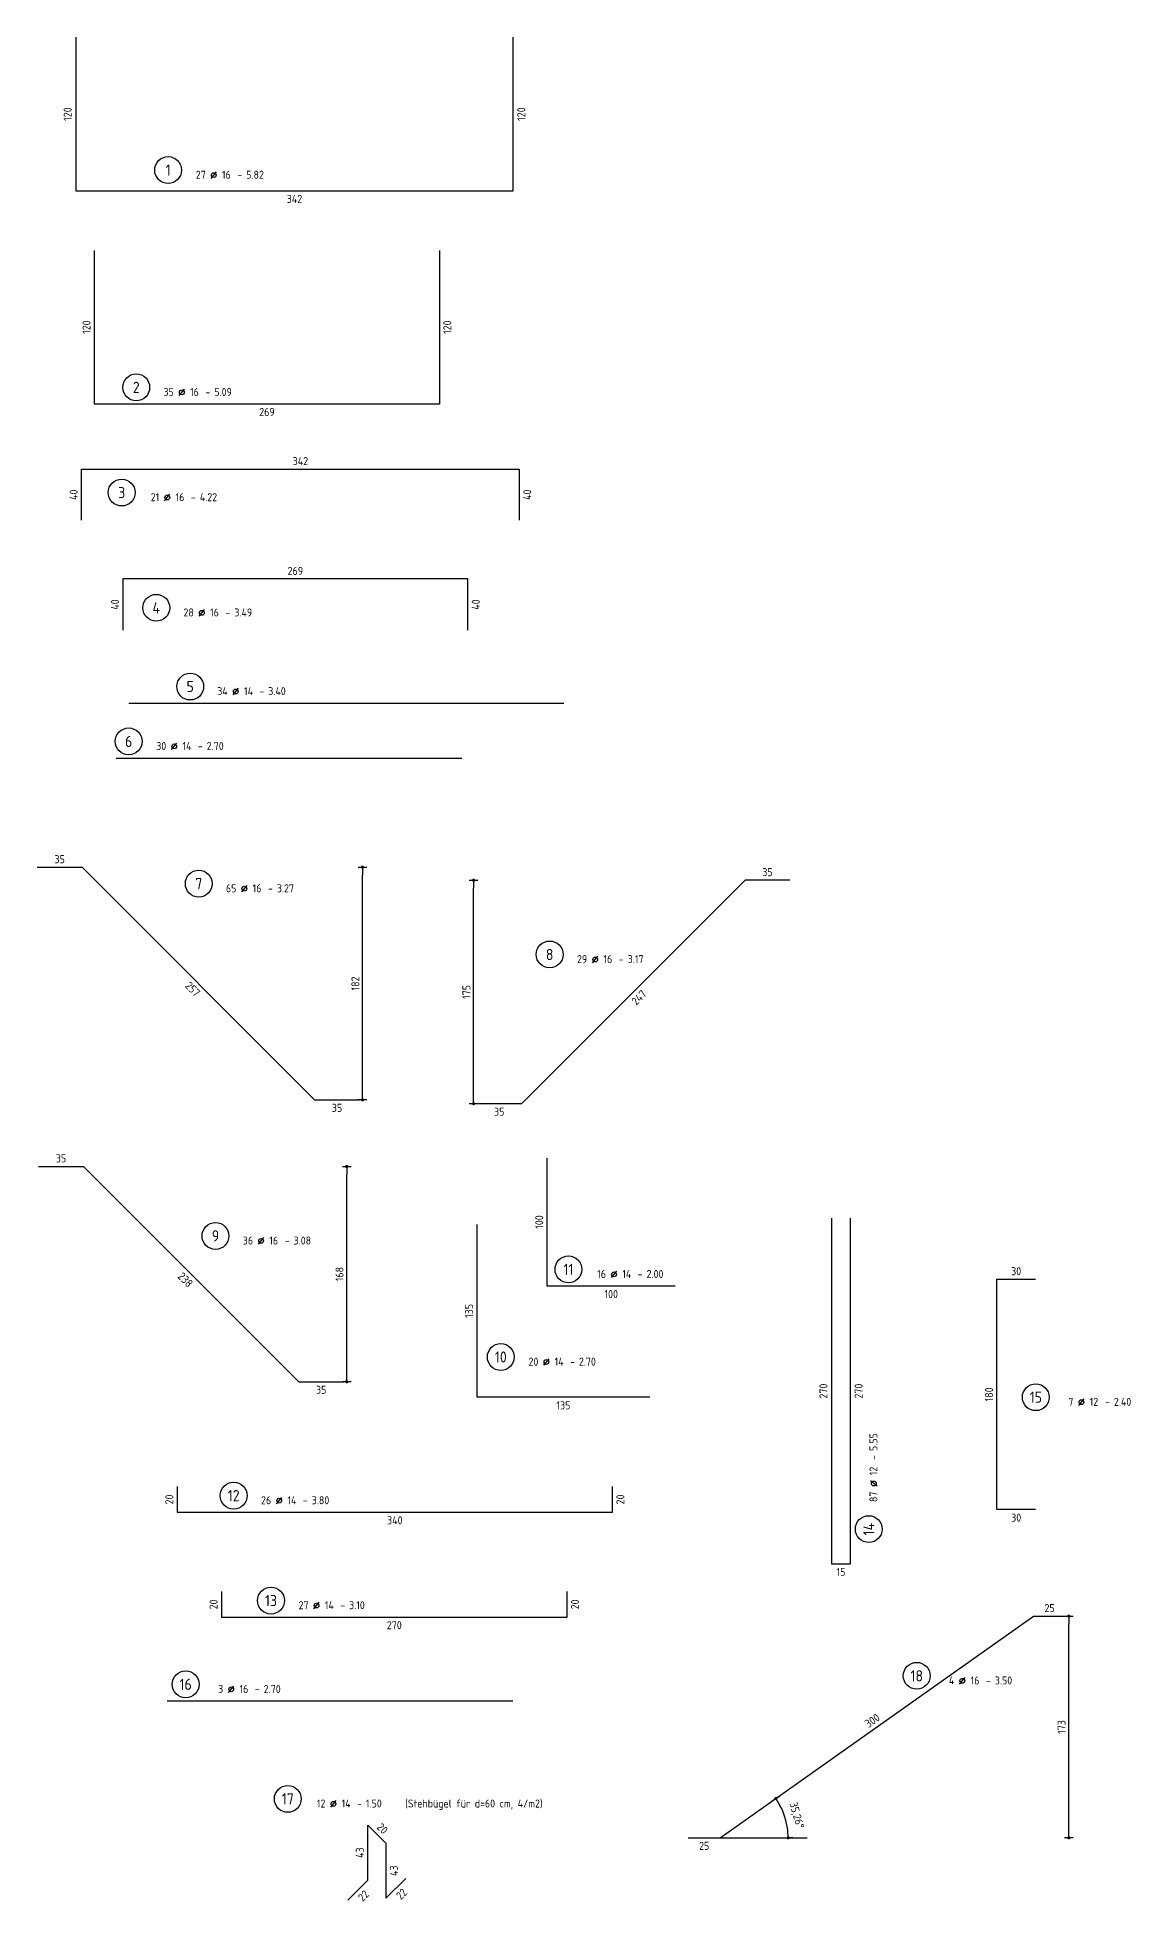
# Model space of a CAD drawing. Extents: x 0 to 42.8, y -1.8 to 41.7.
# Drawn here: x 34.23 to 42.77, y 4.78 to 19.34 of the extents above; entities that cross this region are included whole.
import ezdxf
from ezdxf.enums import TextEntityAlignment as Align

# ---------------------------------------------------------------- set-up
doc = ezdxf.new("R2010")
doc.units = 0
doc.header["$LTSCALE"] = 0.25
doc.linetypes.add('AUSGEZOGEN', pattern=[1000.01, 1000, 0.01])
doc.layers.add('MASSE', color=7, linetype='Continuous')
doc.layers.add('RND', color=7, linetype='Continuous')
doc.layers.add('NOPLOT', color=7, linetype='Continuous', plot=False)
doc.styles.add('txt', font='isocp.shx')
doc.dimstyles.new('DOT_I', dxfattribs={"dimscale": 0.25, "dimtxt": 0.25, "dimasz": 0.25, "dimexe": 0.1, "dimexo": 0.3, "dimgap": 0.1, "dimtad": 1, "dimdec": 3, "dimzin": 3, "dimtxsty": 'txt', "dimblk": 'DOT', "dimblk1": 'DOT', "dimblk2": 'DOT', "dimsah": 1, "dimcen": 0.1, "dimse1": 1, "dimse2": 1, "dimazin": 0, "dimtfac": 1, "dimtdec": 4, "dimtix": 1, "dimtmove": 2, "dimatfit": 3, "dimfxl": 0, "dimtvp": 1, "dimtolj": 1, "dimtzin": 0, "dimarcsym": 0})

# ---------------------------------------------------------------- blocks, each defined once
blk = doc.blocks.new('RND_AUSZ')
at = {"layer": 'RND', "color": 7, "linetype": 'Continuous'}
blk.add_line((1.341, 0.262), (1.509, 0.466), dxfattribs=at)
at = {"layer": 'RND', "color": 1, "linetype": 'Continuous'}
blk.add_circle((0, 0.52), 0.42, dxfattribs=at)
at = {"layer": 'RND', "color": 7, "linetype": 'Continuous'}
blk.add_circle((1.425, 0.364), 0.075, dxfattribs=at)
at = {"layer": 'RND', "color": 7, "linetype": 'Continuous', "style": 'txt'}
blk.add_text('-', height=0.25, dxfattribs=at).set_placement((2.163, 0.25))
at = {"layer": 'RND', "color": 1, "linetype": 'Continuous', "style": 'txt'}
blk.add_attdef('POS', text='', height=0.35, dxfattribs=at).set_placement((0, 0.52), align=Align.MIDDLE)
at = {"layer": 'RND', "color": 7, "linetype": 'Continuous', "style": 'txt'}
for tag, p in [('WIEOFT', (-0.536, 0.25)), ('STK', (1.174, 0.25))]:
    blk.add_attdef(tag, text='', height=0.25, dxfattribs=at).set_placement(p, align=Align.RIGHT)
for tag, p in [('DS', (1.683, 0.25)), ('LANG', (2.441, 0.25)), ('TEXT', (3.669, 0.25))]:
    blk.add_attdef(tag, p, '', height=0.25, dxfattribs=at)
blk = doc.blocks.new('DOT')
at = {"layer": 'MASSE', "color": 7, "linetype": 'Continuous'}
for p, q in [((0, 0), (-1, 0)), ((0, 0.54), (0, -0.54))]:
    blk.add_line(p, q, dxfattribs=at)
at = {"layer": 'MASSE', "color": 7, "linetype": 'Continuous', "const_width": 0.2}
blk.add_lwpolyline([(-0.1, 0, 1), (0.1, 0, 1)], format="xyb", close=True, dxfattribs=at)
blk = doc.blocks.new('*D13')
at = {"layer": 'Defpoints', "color": 0, "linetype": 'AUSGEZOGEN', "transparency": 16777216}
for p in [(36.771, 12.859), (36.771, 12.859), (36.771, 11.041)]:
    blk.add_point(p, dxfattribs=at)
at = {"layer": 'RND', "color": 0, "linetype": 'AUSGEZOGEN', "lineweight": -2, "transparency": 16777216}
blk.add_line((36.771, 11.104), (36.771, 12.796), dxfattribs=at)
at = {"layer": 'RND', "color": 0, "linetype": 'AUSGEZOGEN', "lineweight": -2, "transparency": 16777216, "xscale": 0.0625, "yscale": 0.0625, "zscale": 0.0625}
for p, rotation in [((36.771, 12.859), 90), ((36.771, 11.041), 270)]:
    blk.add_blockref('DOT', p, dxfattribs=dict(at, rotation=rotation))
at = {"layer": 'RND', "color": 0, "linetype": 'AUSGEZOGEN', "transparency": 16777216, "insert": (36.715, 11.95), "char_height": 0.0625, "attachment_point": 5, "rotation": 90, "style": 'txt'}
blk.add_mtext('\\A1;182', dxfattribs=at)
blk = doc.blocks.new('*D14')
at = {"layer": 'Defpoints', "color": 0, "linetype": 'AUSGEZOGEN', "transparency": 16777216}
for p in [(37.639, 12.757), (37.639, 12.757), (37.639, 11.011)]:
    blk.add_point(p, dxfattribs=at)
at = {"layer": 'RND', "color": 0, "linetype": 'AUSGEZOGEN', "lineweight": -2, "transparency": 16777216}
blk.add_line((37.639, 11.073), (37.639, 12.695), dxfattribs=at)
at = {"layer": 'RND', "color": 0, "linetype": 'AUSGEZOGEN', "lineweight": -2, "transparency": 16777216, "xscale": 0.0625, "yscale": 0.0625, "zscale": 0.0625}
for p, rotation in [((37.639, 12.757), 90), ((37.639, 11.011), 270)]:
    blk.add_blockref('DOT', p, dxfattribs=dict(at, rotation=rotation))
at = {"layer": 'RND', "color": 0, "linetype": 'AUSGEZOGEN', "transparency": 16777216, "insert": (37.583, 11.884), "char_height": 0.0625, "attachment_point": 5, "rotation": 90, "style": 'txt'}
blk.add_mtext('\\A1;175', dxfattribs=at)
blk = doc.blocks.new('*D15')
at = {"layer": 'Defpoints', "color": 0, "linetype": 'AUSGEZOGEN', "transparency": 16777216}
for p in [(36.647, 10.521), (36.647, 10.521), (36.647, 8.839)]:
    blk.add_point(p, dxfattribs=at)
at = {"layer": 'RND', "color": 0, "linetype": 'AUSGEZOGEN', "lineweight": -2, "transparency": 16777216}
blk.add_line((36.647, 8.901), (36.647, 10.459), dxfattribs=at)
at = {"layer": 'RND', "color": 0, "linetype": 'AUSGEZOGEN', "lineweight": -2, "transparency": 16777216, "xscale": 0.0625, "yscale": 0.0625, "zscale": 0.0625}
for p, rotation in [((36.647, 10.521), 90), ((36.647, 8.839), 270)]:
    blk.add_blockref('DOT', p, dxfattribs=dict(at, rotation=rotation))
at = {"layer": 'RND', "color": 0, "linetype": 'AUSGEZOGEN', "transparency": 16777216, "insert": (36.591, 9.68), "char_height": 0.0625, "attachment_point": 5, "rotation": 90, "style": 'txt'}
blk.add_mtext('\\A1;168', dxfattribs=at)
blk = doc.blocks.new('*D28')
at = {"layer": 'Defpoints', "color": 0, "linetype": 'AUSGEZOGEN', "transparency": 16777216}
for p in [(37.639, 12.757), (37.639, 12.757), (37.639, 11.011)]:
    blk.add_point(p, dxfattribs=at)
at = {"layer": 'MASSE', "color": 0, "linetype": 'AUSGEZOGEN', "lineweight": -2, "transparency": 16777216}
blk.add_line((37.639, 11.073), (37.639, 12.695), dxfattribs=at)
at = {"layer": 'MASSE', "color": 0, "linetype": 'AUSGEZOGEN', "lineweight": -2, "transparency": 16777216, "xscale": 0.0625, "yscale": 0.0625, "zscale": 0.0625}
for p, rotation in [((37.639, 12.757), 90), ((37.639, 11.011), 270)]:
    blk.add_blockref('DOT', p, dxfattribs=dict(at, rotation=rotation))
at = {"layer": 'MASSE', "color": 0, "linetype": 'AUSGEZOGEN', "transparency": 16777216, "insert": (37.583, 11.884), "char_height": 0.0625, "attachment_point": 5, "rotation": 90, "style": 'txt'}
blk.add_mtext('\\A1;175', dxfattribs=at)
blk = doc.blocks.new('*D36')
at = {"layer": 'Defpoints', "color": 0, "linetype": 'AUSGEZOGEN', "transparency": 16777216}
for p in [(42.29, 7.008), (42.29, 7.008), (42.29, 5.276)]:
    blk.add_point(p, dxfattribs=at)
at = {"layer": 'RND', "color": 0, "linetype": 'AUSGEZOGEN', "lineweight": -2, "transparency": 16777216}
blk.add_line((42.29, 5.339), (42.29, 6.946), dxfattribs=at)
at = {"layer": 'RND', "color": 0, "linetype": 'AUSGEZOGEN', "lineweight": -2, "transparency": 16777216, "xscale": 0.0625, "yscale": 0.0625, "zscale": 0.0625}
for p, rotation in [((42.29, 7.008), 90), ((42.29, 5.276), 270)]:
    blk.add_blockref('DOT', p, dxfattribs=dict(at, rotation=rotation))
at = {"layer": 'RND', "color": 0, "linetype": 'AUSGEZOGEN', "transparency": 16777216, "insert": (42.234, 6.142), "char_height": 0.0625, "attachment_point": 5, "rotation": 90, "style": 'txt'}
blk.add_mtext('\\A1;173', dxfattribs=at)
blk = doc.blocks.new('*D37')
at = {"layer": 'Defpoints', "color": 0, "linetype": 'AUSGEZOGEN', "transparency": 16777216}
for p in [(42.015, 7.008), (40.053, 5.488), (39.566, 5.276), (39.566, 5.276), (40.245, 5.276)]:
    blk.add_point(p, dxfattribs=at)
at = {"layer": 'MASSE', "color": 0, "linetype": 'AUSGEZOGEN', "lineweight": -2, "transparency": 16777216}
blk.add_arc((39.566, 5.276), 0.531, 6.742, 28.5224, dxfattribs=at)
at = {"layer": 'MASSE', "color": 0, "linetype": 'AUSGEZOGEN', "lineweight": -2, "transparency": 16777216, "xscale": 0.0625, "yscale": 0.0625, "zscale": 0.0625}
for p, rotation in [((40, 5.583), 121.8933864530913), ((40.097, 5.276), 273.371003229664)]:
    blk.add_blockref('DOT', p, dxfattribs=dict(at, rotation=rotation))
at = {"layer": 'MASSE', "color": 0, "linetype": 'AUSGEZOGEN', "transparency": 16777216, "insert": (40.159, 5.45), "char_height": 0.0625, "attachment_point": 5, "rotation": 286.3578, "style": 'txt'}
blk.add_mtext('\\A1;35,26°', dxfattribs=at)

msp = doc.modelspace()

# ---------------------------------------------------------------- linework, layer by layer
at = {"layer": 'NOPLOT', "color": 191, "linetype": 'AUSGEZOGEN'}
msp.add_line((39.5658, 5.2761), (40.2453, 5.2761), dxfattribs=at)
at = {"layer": 'RND', "color": 1, "linetype": 'AUSGEZOGEN'}
for points in [[(34.5291, 19.3418), (34.5291, 18.1418), (37.9493, 18.1418), (37.9493, 19.3418)], [(37.3712, 17.677), (37.3712, 16.477), (34.6762, 16.477), (34.6762, 17.677)], [(34.5751, 15.5684), (34.5751, 15.9684), (37.9953, 15.9684), (37.9953, 15.5684)], [(37.5933, 14.7105), (37.5933, 15.1105), (34.8983, 15.1105), (34.8983, 14.7105)], [(34.9436, 14.14), (38.3436, 14.14)], [(34.8459, 13.7113), (37.5459, 13.7113)], [(34.229, 12.8587), (34.579, 12.8587), (36.3963, 11.0414), (36.7463, 11.0414)], [(40.1104, 12.7575), (39.7604, 12.7575), (38.0138, 11.0109), (37.6638, 11.0109)], [(34.2395, 10.5215), (34.5895, 10.5215), (36.2725, 8.8386), (36.6225, 8.8386)], [(39.2143, 9.5867), (38.2143, 9.5867), (38.2143, 10.5867)], [(39.0158, 8.7173), (37.6658, 8.7173), (37.6658, 10.0673)], [(40.4351, 10.1159), (40.4351, 7.4159), (40.5851, 7.4159), (40.5851, 10.1159)], [(42.029, 7.8401), (41.729, 7.8401), (41.729, 9.6401), (42.029, 9.6401)], [(35.3234, 8.0194), (35.3234, 7.8194), (38.7234, 7.8194), (38.7234, 8.0194)], [(35.669, 7.1996), (35.669, 6.9996), (38.369, 6.9996), (38.369, 7.1996)], [(39.3158, 5.2761), (39.5658, 5.2761), (42.0153, 7.0081), (42.2653, 7.0081)], [(35.2453, 6.3454), (37.9453, 6.3454)], [(36.6564, 4.7898), (36.812, 4.9454), (36.812, 5.3754), (36.9534, 5.234), (36.9534, 4.804), (37.109, 4.9595)]]:
    msp.add_lwpolyline(points, dxfattribs=at)

# ---------------------------------------------------------------- block references
at = {"layer": 'RND', "color": 1, "linetype": 'AUSGEZOGEN', "xscale": 0.25, "yscale": 0.25, "zscale": 0.25}
for p, values in [((35.2518, 18.1742), {'POS': '1', 'STK': '27', 'DS': '16', 'LANG': '5.82'}), ((35.4913, 12.6), {'POS': '7', 'STK': '65', 'DS': '16', 'LANG': '3.27'}), ((37.8515, 8.9023), {'POS': '10', 'STK': '20', 'DS': '14', 'LANG': '2.70'}), ((35.3886, 6.3454), {'POS': '16', 'STK': '3', 'DS': '16', 'LANG': '2.70'}), ((41.1019, 6.4117), {'POS': '18', 'STK': '4', 'DS': '16', 'LANG': '3.50'})]:
    msp.add_blockref('RND_AUSZ', p, dxfattribs=at).add_auto_attribs(values)
at = {"layer": 'RND', "color": 7, "linetype": 'AUSGEZOGEN', "xscale": 0.25, "yscale": 0.25, "zscale": 0.25}
for p, values in [((35.0023, 16.477), {'POS': '2', 'STK': '35', 'DS': '16', 'LANG': '5.09'}), ((34.8889, 15.6554), {'POS': '3', 'STK': '21', 'DS': '16', 'LANG': '4.22'}), ((35.1588, 14.7548), {'POS': '4', 'STK': '28', 'DS': '16', 'LANG': '3.49'}), ((35.4239, 14.14), {'POS': '5', 'STK': '34', 'DS': '14', 'LANG': '3.40'}), ((38.233, 12.0468), {'POS': '8', 'STK': '29', 'DS': '16', 'LANG': '3.17'}), ((35.6218, 9.8482), {'POS': '9', 'STK': '36', 'DS': '16', 'LANG': '3.08'}), ((38.38, 9.5867), {'POS': '11', 'STK': '16', 'DS': '14', 'LANG': '2.00'}), ((42.0325, 8.5883), {'POS': '15', 'STK': '7', 'DS': '12', 'LANG': '2.40'}), ((35.7638, 7.8194), {'POS': '12', 'STK': '26', 'DS': '14', 'LANG': '3.80'}), ((36.187, 5.4504), {'POS': '17', 'STK': '12', 'DS': '14', 'LANG': '1.50', 'TEXT': '(Stehbügel für d=60 cm, 4/m2)'})]:
    msp.add_blockref('RND_AUSZ', p, dxfattribs=at).add_auto_attribs(values)
at = {"layer": 'RND', "color": 102, "linetype": 'AUSGEZOGEN', "xscale": 0.25, "yscale": 0.25, "zscale": 0.25}
for p, values in [((34.9432, 13.7113), {'POS': '6', 'STK': '30', 'DS': '14', 'LANG': '2.70'}), ((36.0556, 6.9996), {'POS': '13', 'STK': '27', 'DS': '14', 'LANG': '3.10'})]:
    msp.add_blockref('RND_AUSZ', p, dxfattribs=at).add_auto_attribs(values)
at = {"layer": 'RND', "color": 102, "linetype": 'AUSGEZOGEN', "xscale": 0.25, "yscale": 0.25, "zscale": 0.25, "rotation": 90}
msp.add_blockref('RND_AUSZ', (40.8573, 7.6875), dxfattribs=at).add_auto_attribs({'POS': '14', 'STK': '87', 'DS': '12', 'LANG': '5.55'})

# ---------------------------------------------------------------- texts
at = {"layer": 'MASSE', "color": 7, "linetype": 'AUSGEZOGEN', "style": 'txt'}
for p in [(39.9354, 12.82), (37.8388, 10.9484)]:
    msp.add_text('35', height=0.063, dxfattribs=at).set_placement(p, align=Align.MIDDLE)
msp.add_text('247', height=0.063, rotation=45, dxfattribs=at).set_placement((38.9313, 11.84), align=Align.MIDDLE)
at = {"layer": 'RND', "color": 7, "linetype": 'AUSGEZOGEN', "style": 'txt'}
for s, height, rotation, p in [('120', 0.063, 90, (34.4666, 18.7418)), ('120', 0.063, 90, (38.0118, 18.7418)), ('120', 0.063, 90, (34.6137, 17.077)), ('120', 0.063, 90, (37.4337, 17.077)), ('342', 0.063, 360, (36.2852, 16.0309)), ('40', 0.063, 90, (34.5126, 15.7684)), ('40', 0.063, 90, (38.0578, 15.7684)), ('40', 0.063, 90, (34.8358, 14.9105)), ('40', 0.063, 90, (37.6558, 14.9105)), ('35', 0.063, 360, (34.404, 12.9212)), ('257', 0.063, 315, (35.4435, 11.9058)), ('35', 0.063, 360, (34.4145, 10.584)), ('100', 0.063, 90, (38.1518, 10.0867)), ('238', 0.063, 315, (35.3868, 9.6358)), ('135', 0.063, 90, (37.6033, 9.3923)), ('270', 0.063, 90, (40.3726, 8.7659)), ('270', 0.063, 90, (40.6476, 8.7659)), ('180', 0.063, 90, (41.6665, 8.7401)), ('20', 0.063, 90, (35.2609, 7.9194)), ('20', 0.063, 90, (38.7859, 7.9194)), ('20', 0.063, 90, (35.6065, 7.0996)), ('20', 0.063, 90, (38.4315, 7.0996)), ('300', 0.063, 35.26439, (40.7544, 6.1931)), ('20', 0.0625, 315, (36.9269, 5.3489)), ('43', 0.0625, 90, (36.7495, 5.1604)), ('43', 0.0625, 90, (37.0159, 5.019)), ('22', 0.0625, 45, (36.7784, 4.8234)), ('22', 0.0625, 45, (37.0754, 4.8375))]:
    msp.add_text(s, height=height, rotation=rotation, dxfattribs=at).set_placement(p, align=Align.MIDDLE)
for s, p in [('342', (36.2392, 18.0793)), ('269', (36.0237, 16.4145)), ('269', (36.2458, 15.173)), ('35', (36.5713, 10.9789)), ('30', (41.879, 9.7026)), ('100', (38.7143, 9.5242)), ('35', (36.4475, 8.7761)), ('135', (38.3408, 8.6548)), ('340', (37.0234, 7.7569)), ('30', (41.879, 7.7776)), ('15', (40.5101, 7.3534)), ('25', (42.1403, 7.0706)), ('270', (37.019, 6.9371)), ('25', (39.4408, 5.2136))]:
    msp.add_text(s, height=0.063, dxfattribs=at).set_placement(p, align=Align.MIDDLE)

# ---------------------------------------------------------------- dimensions: what is measured, and where the dimension line sits
at = {"layer": 'MASSE', "color": 7, "linetype": 'AUSGEZOGEN'}
dim = msp.add_linear_dim(base=(37.6388, 12.7575), p1=(37.6388, 11.0109), p2=(37.6388, 12.7575), angle=90, dimstyle='DOT_I', override={"dimscale": 0.25, "dimdec": 0, "dimlfac": 100}, dxfattribs=at)
dim.commit()
dim.dimension.update_dxf_attribs({"geometry": '*D28', "text_midpoint": (37.5826, 11.8842)})
dim = msp.add_angular_dim_2l(base=(40.0531, 5.4881), line1=((39.5658, 5.2761), (40.2453, 5.2761)), line2=((39.5658, 5.2761), (42.0153, 7.0081)), dimstyle='DOT_I', override={"dimdec": 2}, dxfattribs=at)
dim.commit()
dim.dimension.update_dxf_attribs({"geometry": '*D37', "text_midpoint": (40.1587, 5.4501), "dimtype": 162})
at = {"layer": 'RND', "color": 7, "linetype": 'AUSGEZOGEN'}
for base, p1, p2, override, picture, middle in [((36.7713, 12.8587), (36.7713, 11.0414), (36.7713, 12.8587), {"dimscale": 0.25, "dimdec": 0, "dimlfac": 100}, '*D13', (36.715, 11.95)), ((37.6388, 12.7575), (37.6388, 11.0109), (37.6388, 12.7575), {"dimscale": 0.25, "dimdec": 0, "dimlfac": 100}, '*D14', (37.5826, 11.8842)), ((36.6475, 10.5215), (36.6475, 8.8386), (36.6475, 10.5215), {"dimscale": 0.25, "dimdec": 0, "dimlfac": 100}, '*D15', (36.5912, 9.68)), ((42.2903, 7.0081), (42.2903, 5.2761), (42.2903, 7.0081), {"dimdec": 0, "dimlfac": 100, "dimrnd": 0.0005}, '*D36', (42.234, 6.1421))]:
    dim = msp.add_linear_dim(base=base, p1=p1, p2=p2, angle=90, dimstyle='DOT_I', override=override, dxfattribs=at)
    dim.commit()
    dim.dimension.update_dxf_attribs({"geometry": picture, "text_midpoint": middle})

doc.saveas('drawing.dxf')
